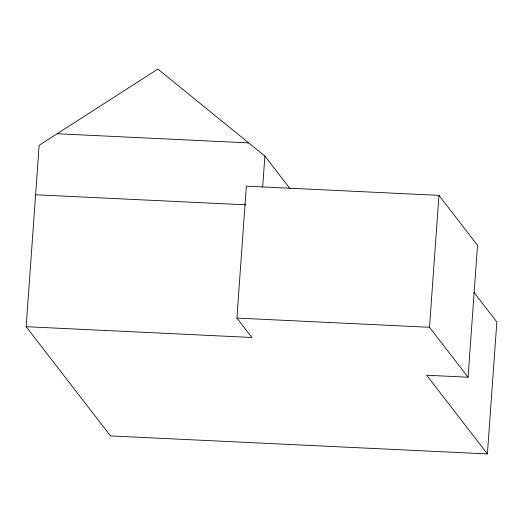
<?xml version="1.0" encoding="UTF-8"?>
<svg xmlns="http://www.w3.org/2000/svg" width="523" height="523" viewBox="0 0 523 523"><rect width="100%" height="100%" fill="white"/><g stroke="black" fill="none" stroke-linecap="round" stroke-linejoin="round"><path stroke-width="0.78" d="M473.943 292.337L496.85 322.005L487.397 453.925L110.477 435.914L26.15 326.692L39.153 145.302L157.868 69.075L264.886 156.089L290.082 188.718M26.15 326.692L251.883 337.479L236.906 318.076L246.359 186.155L438.96 195.36L477.519 245.3L468.065 377.22L426.644 375.239L487.397 453.925M262.677 186.907L264.886 156.089M468.065 377.22L429.501 327.28L438.96 195.36M57.144 133.751L248.673 142.903M35.603 194.772L245.856 204.82M236.906 318.076L429.501 327.28"/></g></svg>
